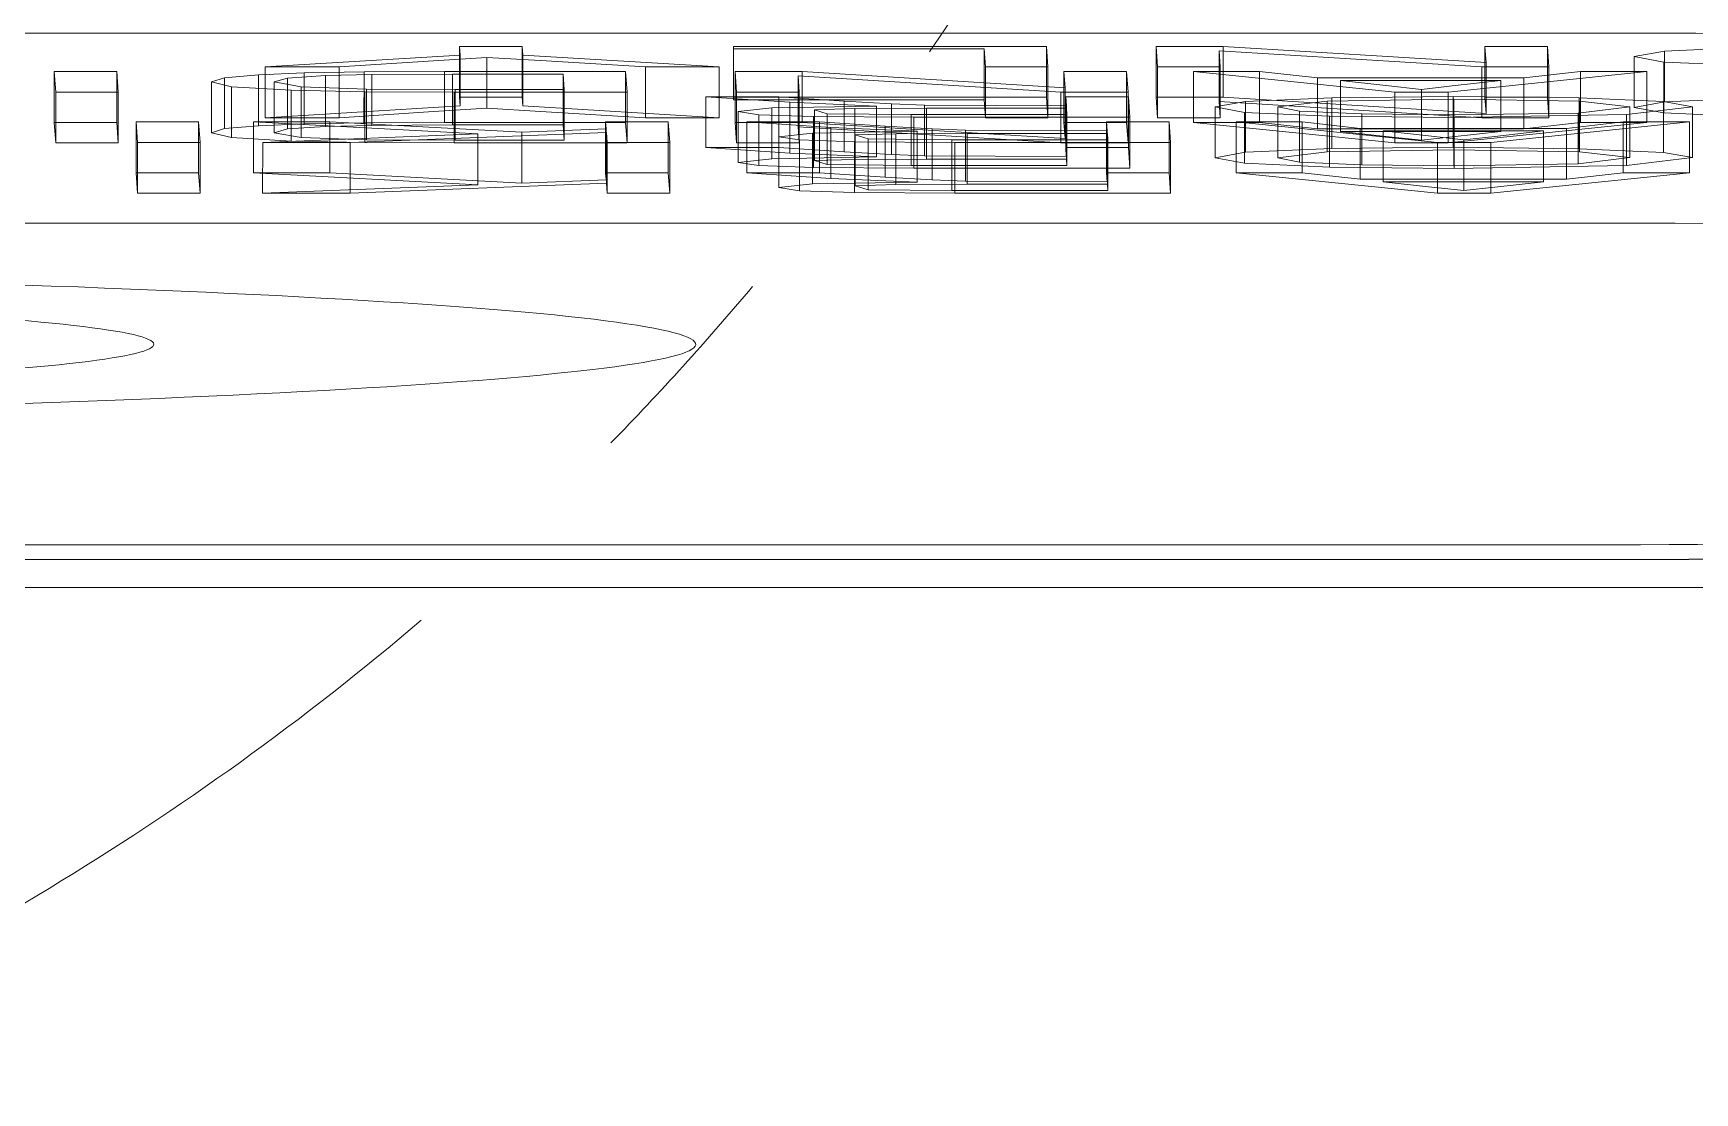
# Model space of a CAD drawing. Header units: metres. Extents: x -55 to 260, y -121 to 64.
# Drawn here: x 2.5863 to 2.6451, y 19.6237 to 19.6611 of the extents above; entities that cross this region are included whole.
import ezdxf

# ---------------------------------------------------------------- set-up
doc = ezdxf.new("R2010")
doc.units = ezdxf.units.M
doc.layers.add('0-1', color=7, linetype='Continuous', lineweight=5)
doc.layers.add('45ESTAC-1', color=253, linetype='Continuous', lineweight=5)

# ---------------------------------------------------------------- blocks, each defined once
blk = doc.blocks.new('Sign - SpeedLimit_Handicap - Handicap-5468633-A1 _ A700')
at = {"layer": '45ESTAC-1'}
for p, q in [((2.643565, 19.66114), (2.398766, 19.66114)), ((2.601387, 19.660367), (2.594493, 19.659951)), ((2.600445, 19.660165), (2.602332, 19.660287)), ((2.603581, 19.660673), (2.601366, 19.660673)), ((2.601366, 19.660673), (2.601387, 19.660367)), ((2.601366, 19.658874), (2.601366, 19.660673)), ((2.601387, 19.658569), (2.601387, 19.660367)), ((2.602331, 19.658488), (2.602332, 19.660287)), ((2.602332, 19.660287), (2.60423, 19.660174)), ((2.603603, 19.660367), (2.603581, 19.660673)), ((2.603581, 19.660673), (2.603581, 19.658874)), ((2.603602, 19.658569), (2.603603, 19.660367)), ((2.610554, 19.659951), (2.603603, 19.660367)), ((2.622135, 19.660673), (2.611058, 19.660673)), ((2.611058, 19.660673), (2.611064, 19.660583)), ((2.611058, 19.658874), (2.611058, 19.660673)), ((2.611064, 19.660583), (2.619926, 19.660583)), ((2.611064, 19.658784), (2.611064, 19.660583)), ((2.619926, 19.660583), (2.61997, 19.659951)), ((2.619926, 19.658784), (2.619926, 19.660583)), ((2.622185, 19.659951), (2.622135, 19.660673)), ((2.622135, 19.660673), (2.622135, 19.658874)), ((2.628383, 19.660673), (2.626012, 19.660673)), ((2.626012, 19.660673), (2.626062, 19.659951)), ((2.626012, 19.658874), (2.626012, 19.660673)), ((2.628277, 19.659951), (2.628238, 19.660523)), ((2.628238, 19.660523), (2.637537, 19.659951)), ((2.628238, 19.658724), (2.628238, 19.660523)), ((2.637682, 19.660101), (2.628383, 19.660673)), ((2.628383, 19.658874), (2.628383, 19.660673)), ((2.637642, 19.658874), (2.637643, 19.660673)), ((2.639858, 19.660673), (2.637643, 19.660673)), ((2.637643, 19.660673), (2.637682, 19.660101)), ((2.639908, 19.659951), (2.639858, 19.660673)), ((2.639858, 19.660673), (2.639858, 19.658874)), ((2.643999, 19.660509), (2.642929, 19.660313)), ((2.642929, 19.660313), (2.643972, 19.66012)), ((2.642929, 19.658515), (2.642929, 19.660313)), ((2.647062, 19.66064), (2.643999, 19.660509)), ((2.643999, 19.658711), (2.643999, 19.660509)), ((2.589243, 19.659782), (2.587028, 19.659782)), ((2.587028, 19.659782), (2.587078, 19.659061)), ((2.587028, 19.657984), (2.587028, 19.659782)), ((2.589293, 19.659061), (2.589243, 19.659782)), ((2.589243, 19.659782), (2.589243, 19.657984)), ((2.594257, 19.659668), (2.593053, 19.659563)), ((2.595871, 19.659734), (2.594257, 19.659668)), ((2.594257, 19.65787), (2.594257, 19.659668)), ((2.594493, 19.659951), (2.597106, 19.659951)), ((2.594493, 19.658153), (2.594493, 19.659951)), ((2.59528, 19.659553), (2.596622, 19.659642)), ((2.597987, 19.65977), (2.595871, 19.659734)), ((2.595871, 19.657935), (2.595871, 19.659734)), ((2.596621, 19.657844), (2.596622, 19.659642)), ((2.596622, 19.659642), (2.598263, 19.659679)), ((2.597106, 19.659951), (2.600445, 19.660165)), ((2.597106, 19.658153), (2.597106, 19.659951)), ((2.597986, 19.657971), (2.597987, 19.65977)), ((2.600835, 19.659782), (2.597987, 19.65977)), ((2.598263, 19.659679), (2.601114, 19.659692)), ((2.598263, 19.657881), (2.598263, 19.659679)), ((2.607243, 19.659782), (2.600835, 19.659782)), ((2.600835, 19.657984), (2.600835, 19.659782)), ((2.601114, 19.659692), (2.605034, 19.659692)), ((2.601114, 19.657894), (2.601114, 19.659692)), ((2.60423, 19.660174), (2.607941, 19.659951)), ((2.605034, 19.659692), (2.605072, 19.659151)), ((2.605034, 19.659692), (2.605034, 19.657894)), ((2.607293, 19.659061), (2.607243, 19.659782)), ((2.607243, 19.659782), (2.607243, 19.657984)), ((2.607941, 19.659951), (2.610554, 19.659951)), ((2.607941, 19.658153), (2.607941, 19.659951)), ((2.610554, 19.658153), (2.610554, 19.659951)), ((2.613491, 19.659782), (2.61112, 19.659782)), ((2.61112, 19.659782), (2.61117, 19.659061)), ((2.61112, 19.657984), (2.61112, 19.659782)), ((2.613386, 19.659061), (2.613346, 19.659632)), ((2.613346, 19.659632), (2.622645, 19.659061)), ((2.613346, 19.657834), (2.613346, 19.659632)), ((2.62279, 19.659211), (2.613491, 19.659782)), ((2.613491, 19.657984), (2.613491, 19.659782)), ((2.61997, 19.659951), (2.622185, 19.659951)), ((2.61997, 19.658153), (2.61997, 19.659951)), ((2.622185, 19.658153), (2.622185, 19.659951)), ((2.624966, 19.659782), (2.622751, 19.659782)), ((2.622751, 19.659782), (2.62279, 19.659211)), ((2.622751, 19.657984), (2.622751, 19.659782)), ((2.625016, 19.659061), (2.624966, 19.659782)), ((2.624966, 19.659782), (2.624966, 19.657984)), ((2.626062, 19.659951), (2.628277, 19.659951)), ((2.626062, 19.658153), (2.626062, 19.659951)), ((2.629674, 19.659782), (2.627333, 19.659782)), ((2.627333, 19.659782), (2.634458, 19.659061)), ((2.627333, 19.657984), (2.627333, 19.659782)), ((2.628277, 19.658153), (2.628277, 19.659951)), ((2.631719, 19.659557), (2.629674, 19.659782)), ((2.629674, 19.657984), (2.629674, 19.659782)), ((2.636344, 19.659061), (2.643368, 19.659782)), ((2.637537, 19.659951), (2.639908, 19.659951)), ((2.637537, 19.658153), (2.637537, 19.659951)), ((2.637682, 19.658303), (2.637682, 19.660101)), ((2.641028, 19.659782), (2.639018, 19.659557)), ((2.639908, 19.658153), (2.639908, 19.659951)), ((2.641027, 19.657984), (2.641028, 19.659782)), ((2.643368, 19.659782), (2.641028, 19.659782)), ((2.643368, 19.659782), (2.643368, 19.657984)), ((2.643972, 19.66012), (2.646976, 19.659988)), ((2.643972, 19.658322), (2.643972, 19.66012)), ((2.587078, 19.659061), (2.589293, 19.659061)), ((2.587078, 19.657262), (2.587078, 19.659061)), ((2.589293, 19.657262), (2.589293, 19.659061)), ((2.592591, 19.657619), (2.592592, 19.659418)), ((2.593053, 19.659563), (2.592592, 19.659418)), ((2.592592, 19.659418), (2.5933, 19.659246)), ((2.593053, 19.657765), (2.593053, 19.659563)), ((2.5933, 19.659246), (2.595407, 19.659123)), ((2.5933, 19.657448), (2.5933, 19.659246)), ((2.594807, 19.659416), (2.59528, 19.659553)), ((2.595764, 19.659245), (2.594807, 19.659416)), ((2.594807, 19.657618), (2.594807, 19.659416)), ((2.59528, 19.657754), (2.59528, 19.659553)), ((2.595407, 19.659123), (2.598016, 19.659071)), ((2.595407, 19.657324), (2.595407, 19.659123)), ((2.59807, 19.659165), (2.595764, 19.659245)), ((2.595764, 19.657447), (2.595764, 19.659245)), ((2.598015, 19.657273), (2.598016, 19.659071)), ((2.598016, 19.659071), (2.601179, 19.659061)), ((2.598069, 19.657367), (2.59807, 19.659165)), ((2.601212, 19.659151), (2.59807, 19.659165)), ((2.601179, 19.659061), (2.607293, 19.659061)), ((2.601179, 19.657262), (2.601179, 19.659061)), ((2.605072, 19.659151), (2.601212, 19.659151)), ((2.601212, 19.657353), (2.601212, 19.659151)), ((2.605071, 19.657353), (2.605072, 19.659151)), ((2.607293, 19.657262), (2.607293, 19.659061)), ((2.61117, 19.659061), (2.613386, 19.659061)), ((2.61117, 19.657262), (2.61117, 19.659061)), ((2.613385, 19.657262), (2.613386, 19.659061)), ((2.622645, 19.659061), (2.625016, 19.659061)), ((2.622645, 19.657262), (2.622645, 19.659061)), ((2.62279, 19.657412), (2.62279, 19.659211)), ((2.625016, 19.657262), (2.625016, 19.659061)), ((2.639018, 19.659557), (2.631719, 19.659557)), ((2.631719, 19.657758), (2.631719, 19.659557)), ((2.634143, 19.659289), (2.632534, 19.659467)), ((2.632534, 19.659467), (2.638211, 19.659467)), ((2.632534, 19.657668), (2.632534, 19.659467)), ((2.635395, 19.659151), (2.634143, 19.659289)), ((2.634457, 19.657262), (2.634458, 19.659061)), ((2.634458, 19.659061), (2.636344, 19.659061)), ((2.635394, 19.657353), (2.635395, 19.659151)), ((2.636489, 19.659274), (2.635395, 19.659151)), ((2.636344, 19.657262), (2.636344, 19.659061)), ((2.638211, 19.659467), (2.636489, 19.659274)), ((2.638211, 19.659467), (2.638211, 19.657668)), ((2.639018, 19.657758), (2.639018, 19.659557)), ((2.594493, 19.658153), (2.601387, 19.658569)), ((2.602331, 19.658488), (2.600445, 19.658367)), ((2.601387, 19.658569), (2.601366, 19.658874)), ((2.601366, 19.658874), (2.603581, 19.658874)), ((2.60423, 19.658375), (2.602331, 19.658488)), ((2.603581, 19.658874), (2.603602, 19.658569)), ((2.603602, 19.658569), (2.610554, 19.658153)), ((2.612657, 19.658892), (2.610083, 19.658892)), ((2.610083, 19.658892), (2.613052, 19.658696)), ((2.610083, 19.657093), (2.610083, 19.658892)), ((2.611064, 19.658784), (2.611058, 19.658874)), ((2.611058, 19.658874), (2.622135, 19.658874)), ((2.619926, 19.658784), (2.611064, 19.658784)), ((2.61241, 19.658498), (2.611218, 19.658368)), ((2.616116, 19.658565), (2.61241, 19.658498)), ((2.61241, 19.656699), (2.61241, 19.658498)), ((2.614974, 19.658742), (2.612657, 19.658892)), ((2.612657, 19.657093), (2.612657, 19.658892)), ((2.613052, 19.658696), (2.616116, 19.658565)), ((2.613052, 19.656898), (2.613052, 19.658696)), ((2.61392, 19.658432), (2.615354, 19.658473)), ((2.616647, 19.658643), (2.614974, 19.658742)), ((2.614974, 19.656944), (2.614974, 19.658742)), ((2.615354, 19.658473), (2.617882, 19.658486)), ((2.615354, 19.656675), (2.615354, 19.658473)), ((2.616115, 19.656766), (2.616116, 19.658565)), ((2.61782, 19.658596), (2.616647, 19.658643)), ((2.616647, 19.656845), (2.616647, 19.658643)), ((2.622835, 19.658576), (2.61782, 19.658596)), ((2.61782, 19.656798), (2.61782, 19.658596)), ((2.617882, 19.658486), (2.622841, 19.658486)), ((2.617882, 19.656687), (2.617882, 19.658486)), ((2.61997, 19.658153), (2.619926, 19.658784)), ((2.622135, 19.658874), (2.622185, 19.658153)), ((2.622812, 19.657093), (2.622813, 19.658892)), ((2.625028, 19.658892), (2.622813, 19.658892)), ((2.622813, 19.658892), (2.622835, 19.658576)), ((2.622834, 19.656778), (2.622835, 19.658576)), ((2.622841, 19.658486), (2.622856, 19.65826)), ((2.622841, 19.658486), (2.622841, 19.656687)), ((2.625078, 19.65817), (2.625028, 19.658892)), ((2.625028, 19.658892), (2.625028, 19.657093)), ((2.626062, 19.658153), (2.626012, 19.658874)), ((2.626012, 19.658874), (2.628383, 19.658874)), ((2.629169, 19.658728), (2.628099, 19.658532)), ((2.628099, 19.658532), (2.629142, 19.658339)), ((2.628099, 19.656734), (2.628099, 19.658532)), ((2.637537, 19.658153), (2.628238, 19.658724)), ((2.628238, 19.658724), (2.628277, 19.658153)), ((2.628383, 19.658874), (2.637682, 19.658303)), ((2.632232, 19.658859), (2.629169, 19.658728)), ((2.629169, 19.656929), (2.629169, 19.658728)), ((2.630314, 19.656733), (2.630315, 19.658532)), ((2.630315, 19.658532), (2.632059, 19.65874)), ((2.631078, 19.658383), (2.630315, 19.658532)), ((2.632059, 19.65874), (2.636539, 19.658813)), ((2.632059, 19.656941), (2.632059, 19.65874)), ((2.636519, 19.658903), (2.632232, 19.658859)), ((2.632232, 19.65706), (2.632232, 19.658859)), ((2.64098, 19.658854), (2.636519, 19.658903)), ((2.636519, 19.657104), (2.636519, 19.658903)), ((2.636539, 19.658813), (2.64099, 19.65874)), ((2.636539, 19.657014), (2.636539, 19.658813)), ((2.637682, 19.658303), (2.637642, 19.658874)), ((2.637642, 19.658874), (2.639858, 19.658874)), ((2.639858, 19.658874), (2.639908, 19.658153)), ((2.642775, 19.658541), (2.640943, 19.658317)), ((2.640979, 19.657055), (2.64098, 19.658854)), ((2.643966, 19.65872), (2.64098, 19.658854)), ((2.640989, 19.656942), (2.64099, 19.65874)), ((2.64099, 19.65874), (2.642775, 19.658541)), ((2.642648, 19.65826), (2.644991, 19.658541)), ((2.642775, 19.658541), (2.642775, 19.656743)), ((2.642929, 19.658515), (2.643999, 19.658711)), ((2.643972, 19.658322), (2.642929, 19.658515)), ((2.644991, 19.658541), (2.643966, 19.65872)), ((2.643966, 19.656922), (2.643966, 19.65872)), ((2.643999, 19.658711), (2.647062, 19.658841)), ((2.644991, 19.658541), (2.644991, 19.656742)), ((2.587078, 19.657262), (2.587028, 19.657984)), ((2.587028, 19.657984), (2.589243, 19.657984)), ((2.589243, 19.657984), (2.589293, 19.657262)), ((2.592136, 19.658001), (2.589921, 19.658001)), ((2.589921, 19.658001), (2.589971, 19.65728)), ((2.589921, 19.656203), (2.589921, 19.658001)), ((2.592186, 19.65728), (2.592136, 19.658001)), ((2.592136, 19.658001), (2.592136, 19.656203)), ((2.593053, 19.657765), (2.594257, 19.65787)), ((2.594074, 19.656203), (2.594075, 19.658001)), ((2.596783, 19.658001), (2.594075, 19.658001)), ((2.594075, 19.658001), (2.602009, 19.657576)), ((2.594257, 19.65787), (2.595871, 19.657935)), ((2.597106, 19.658153), (2.594493, 19.658153)), ((2.595871, 19.657935), (2.597986, 19.657971)), ((2.598263, 19.657881), (2.596621, 19.657844)), ((2.603576, 19.657637), (2.596783, 19.658001)), ((2.596783, 19.656203), (2.596783, 19.658001)), ((2.600445, 19.658367), (2.597106, 19.658153)), ((2.597986, 19.657971), (2.600835, 19.657984)), ((2.601114, 19.657894), (2.598263, 19.657881)), ((2.600835, 19.657984), (2.607243, 19.657984)), ((2.605034, 19.657894), (2.601114, 19.657894)), ((2.607941, 19.658153), (2.60423, 19.658375)), ((2.605071, 19.657353), (2.605034, 19.657894)), ((2.608751, 19.658001), (2.606536, 19.658001)), ((2.606536, 19.658001), (2.606553, 19.657753)), ((2.606536, 19.656203), (2.606536, 19.658001)), ((2.607243, 19.657984), (2.607293, 19.657262)), ((2.610554, 19.658153), (2.607941, 19.658153)), ((2.608802, 19.65728), (2.608751, 19.658001)), ((2.608751, 19.658001), (2.608751, 19.656203)), ((2.61117, 19.657262), (2.61112, 19.657984)), ((2.61112, 19.657984), (2.613491, 19.657984)), ((2.611218, 19.658368), (2.611951, 19.658259)), ((2.611218, 19.656569), (2.611218, 19.658368)), ((2.614104, 19.658001), (2.611529, 19.658001)), ((2.611529, 19.658001), (2.614498, 19.657806)), ((2.611529, 19.656203), (2.611529, 19.658001)), ((2.61195, 19.65646), (2.611951, 19.658259)), ((2.611951, 19.658259), (2.613894, 19.65819)), ((2.613491, 19.657984), (2.62279, 19.657412)), ((2.613894, 19.65819), (2.617441, 19.65817)), ((2.613894, 19.656391), (2.613894, 19.65819)), ((2.614376, 19.658292), (2.61392, 19.658432)), ((2.61392, 19.656634), (2.61392, 19.658432)), ((2.61642, 19.657852), (2.614104, 19.658001)), ((2.614104, 19.656203), (2.614104, 19.658001)), ((2.61734, 19.65826), (2.614376, 19.658292)), ((2.614376, 19.656493), (2.614376, 19.658292)), ((2.617339, 19.656462), (2.61734, 19.65826)), ((2.622856, 19.65826), (2.61734, 19.65826)), ((2.617441, 19.65817), (2.625078, 19.65817)), ((2.617441, 19.656372), (2.617441, 19.65817)), ((2.622185, 19.658153), (2.61997, 19.658153)), ((2.62279, 19.657412), (2.622751, 19.657984)), ((2.622751, 19.657984), (2.624966, 19.657984)), ((2.622856, 19.656462), (2.622856, 19.65826)), ((2.626474, 19.658001), (2.624259, 19.658001)), ((2.624259, 19.658001), (2.624281, 19.657685)), ((2.624259, 19.656203), (2.624259, 19.658001)), ((2.624966, 19.657984), (2.625016, 19.657262)), ((2.625078, 19.656372), (2.625078, 19.65817)), ((2.628277, 19.658153), (2.626062, 19.658153)), ((2.626525, 19.65728), (2.626474, 19.658001)), ((2.626474, 19.658001), (2.626474, 19.656203)), ((2.634457, 19.657262), (2.627333, 19.657984)), ((2.627333, 19.657984), (2.629674, 19.657984)), ((2.631182, 19.658001), (2.628841, 19.658001)), ((2.628841, 19.658001), (2.635966, 19.65728)), ((2.628841, 19.656203), (2.628841, 19.658001)), ((2.629142, 19.658339), (2.632146, 19.658207)), ((2.629142, 19.656541), (2.629142, 19.658339)), ((2.629674, 19.657984), (2.631719, 19.657758)), ((2.633285, 19.658284), (2.631078, 19.658383)), ((2.631078, 19.656584), (2.631078, 19.658383)), ((2.633227, 19.657776), (2.631182, 19.658001)), ((2.631182, 19.656203), (2.631182, 19.658001)), ((2.632146, 19.658207), (2.636558, 19.658159)), ((2.632146, 19.656408), (2.632146, 19.658207)), ((2.636539, 19.658249), (2.633285, 19.658284)), ((2.633285, 19.656486), (2.633285, 19.658284)), ((2.643368, 19.657984), (2.636344, 19.657262)), ((2.640943, 19.658317), (2.636539, 19.658249)), ((2.636539, 19.656451), (2.636539, 19.658249)), ((2.636558, 19.658159), (2.642648, 19.65826)), ((2.636558, 19.65636), (2.636558, 19.658159)), ((2.639908, 19.658153), (2.637537, 19.658153)), ((2.637852, 19.65728), (2.644877, 19.658001)), ((2.639018, 19.657758), (2.641027, 19.657984)), ((2.642536, 19.658001), (2.640527, 19.657776)), ((2.640943, 19.656518), (2.640943, 19.658317)), ((2.641027, 19.657984), (2.643368, 19.657984)), ((2.644877, 19.658001), (2.642536, 19.658001)), ((2.642536, 19.656203), (2.642536, 19.658001)), ((2.642648, 19.656462), (2.642648, 19.65826)), ((2.646976, 19.658189), (2.643972, 19.658322)), ((2.644877, 19.658001), (2.644877, 19.656203)), ((2.589971, 19.65728), (2.592186, 19.65728)), ((2.589971, 19.655481), (2.589971, 19.65728)), ((2.592186, 19.655481), (2.592186, 19.65728)), ((2.592591, 19.657619), (2.593053, 19.657765)), ((2.5933, 19.657448), (2.592591, 19.657619)), ((2.595407, 19.657324), (2.5933, 19.657448)), ((2.594401, 19.655481), (2.594402, 19.65728)), ((2.602009, 19.657576), (2.594402, 19.65728)), ((2.594402, 19.65728), (2.5975, 19.65728)), ((2.59528, 19.657754), (2.594807, 19.657618)), ((2.594807, 19.657618), (2.595764, 19.657447)), ((2.596621, 19.657844), (2.59528, 19.657754)), ((2.598015, 19.657273), (2.595407, 19.657324)), ((2.595764, 19.657447), (2.598069, 19.657367)), ((2.597499, 19.655481), (2.5975, 19.65728)), ((2.5975, 19.65728), (2.606562, 19.657633)), ((2.601179, 19.657262), (2.598015, 19.657273)), ((2.598069, 19.657367), (2.601212, 19.657353)), ((2.601212, 19.657353), (2.605071, 19.657353)), ((2.602009, 19.655778), (2.602009, 19.657576)), ((2.606553, 19.657753), (2.603576, 19.657637)), ((2.603576, 19.655839), (2.603576, 19.657637)), ((2.606553, 19.655955), (2.606553, 19.657753)), ((2.606561, 19.655834), (2.606562, 19.657633)), ((2.606562, 19.657633), (2.606586, 19.65728)), ((2.606586, 19.65728), (2.608802, 19.65728)), ((2.606586, 19.655481), (2.606586, 19.65728)), ((2.608801, 19.655481), (2.608802, 19.65728)), ((2.613856, 19.657607), (2.612665, 19.657477)), ((2.612665, 19.657477), (2.613397, 19.657368)), ((2.612665, 19.655679), (2.612665, 19.657477)), ((2.622645, 19.657262), (2.613346, 19.657834)), ((2.613346, 19.657834), (2.613385, 19.657262)), ((2.613397, 19.657368), (2.61534, 19.657299)), ((2.613397, 19.655569), (2.613397, 19.657368)), ((2.617562, 19.657674), (2.613856, 19.657607)), ((2.613856, 19.655809), (2.613856, 19.657607)), ((2.614498, 19.657806), (2.617562, 19.657674)), ((2.614498, 19.656007), (2.614498, 19.657806)), ((2.61534, 19.657299), (2.618888, 19.65728)), ((2.61534, 19.655501), (2.61534, 19.657299)), ((2.615367, 19.657542), (2.6168, 19.657583)), ((2.615822, 19.657401), (2.615367, 19.657542)), ((2.615367, 19.655743), (2.615367, 19.657542)), ((2.618786, 19.65737), (2.615822, 19.657401)), ((2.615822, 19.655603), (2.615822, 19.657401)), ((2.618093, 19.657753), (2.61642, 19.657852)), ((2.61642, 19.656053), (2.61642, 19.657852)), ((2.6168, 19.657583), (2.619329, 19.657595)), ((2.6168, 19.655784), (2.6168, 19.657583)), ((2.617562, 19.655876), (2.617562, 19.657674)), ((2.619267, 19.657706), (2.618093, 19.657753)), ((2.618093, 19.655954), (2.618093, 19.657753)), ((2.624303, 19.65737), (2.618786, 19.65737)), ((2.618786, 19.655571), (2.618786, 19.65737)), ((2.618887, 19.655481), (2.618888, 19.65728)), ((2.618888, 19.65728), (2.626525, 19.65728)), ((2.624281, 19.657685), (2.619267, 19.657706)), ((2.619267, 19.655907), (2.619267, 19.657706)), ((2.619328, 19.655797), (2.619329, 19.657595)), ((2.619329, 19.657595), (2.624287, 19.657595)), ((2.624281, 19.655887), (2.624281, 19.657685)), ((2.624287, 19.657595), (2.624303, 19.65737)), ((2.624287, 19.657595), (2.624287, 19.655797)), ((2.624303, 19.655571), (2.624303, 19.65737)), ((2.626524, 19.655481), (2.626525, 19.65728)), ((2.631719, 19.657758), (2.639018, 19.657758)), ((2.638211, 19.657668), (2.632534, 19.657668)), ((2.632534, 19.657668), (2.634143, 19.657491)), ((2.640527, 19.657776), (2.633227, 19.657776)), ((2.633227, 19.655977), (2.633227, 19.657776)), ((2.634042, 19.655887), (2.634043, 19.657685)), ((2.635651, 19.657508), (2.634043, 19.657685)), ((2.634043, 19.657685), (2.639719, 19.657685)), ((2.634143, 19.657491), (2.635394, 19.657353)), ((2.635394, 19.657353), (2.636489, 19.657475)), ((2.636903, 19.65737), (2.635651, 19.657508)), ((2.635966, 19.65728), (2.637852, 19.65728)), ((2.635966, 19.655481), (2.635966, 19.65728)), ((2.636489, 19.657475), (2.638211, 19.657668)), ((2.637998, 19.657493), (2.636903, 19.65737)), ((2.636903, 19.655571), (2.636903, 19.65737)), ((2.637852, 19.655481), (2.637852, 19.65728)), ((2.639719, 19.657685), (2.637998, 19.657493)), ((2.639719, 19.657685), (2.639719, 19.655887)), ((2.640526, 19.655977), (2.640527, 19.657776)), ((2.589293, 19.657262), (2.587078, 19.657262)), ((2.607293, 19.657262), (2.601179, 19.657262)), ((2.613052, 19.656898), (2.610083, 19.657093)), ((2.610083, 19.657093), (2.612657, 19.657093)), ((2.613385, 19.657262), (2.61117, 19.657262)), ((2.611218, 19.656569), (2.61241, 19.656699)), ((2.61241, 19.656699), (2.616115, 19.656766)), ((2.612657, 19.657093), (2.614974, 19.656944)), ((2.616115, 19.656766), (2.613052, 19.656898)), ((2.614974, 19.656944), (2.616647, 19.656845)), ((2.617882, 19.656687), (2.615354, 19.656675)), ((2.616647, 19.656845), (2.61782, 19.656798)), ((2.61782, 19.656798), (2.622834, 19.656778)), ((2.622841, 19.656687), (2.617882, 19.656687)), ((2.625016, 19.657262), (2.622645, 19.657262)), ((2.622834, 19.656778), (2.622812, 19.657093)), ((2.622812, 19.657093), (2.625028, 19.657093)), ((2.622856, 19.656462), (2.622841, 19.656687)), ((2.625028, 19.657093), (2.625078, 19.656372)), ((2.628099, 19.656734), (2.629169, 19.656929)), ((2.629142, 19.656541), (2.628099, 19.656734)), ((2.629169, 19.656929), (2.632232, 19.65706)), ((2.632059, 19.656941), (2.630314, 19.656733)), ((2.630314, 19.656733), (2.631078, 19.656584)), ((2.636539, 19.657014), (2.632059, 19.656941)), ((2.632232, 19.65706), (2.636519, 19.657104)), ((2.636344, 19.657262), (2.634457, 19.657262)), ((2.636519, 19.657104), (2.640979, 19.657055)), ((2.640989, 19.656942), (2.636539, 19.657014)), ((2.640943, 19.656518), (2.642775, 19.656743)), ((2.640979, 19.657055), (2.643966, 19.656922)), ((2.642775, 19.656743), (2.640989, 19.656942)), ((2.644991, 19.656742), (2.642648, 19.656462)), ((2.643966, 19.656922), (2.644991, 19.656742)), ((2.589971, 19.655481), (2.589921, 19.656203)), ((2.589921, 19.656203), (2.592136, 19.656203)), ((2.592136, 19.656203), (2.592186, 19.655481)), ((2.602009, 19.655778), (2.594074, 19.656203)), ((2.594074, 19.656203), (2.596783, 19.656203)), ((2.596783, 19.656203), (2.603576, 19.655839)), ((2.606553, 19.655955), (2.606536, 19.656203)), ((2.606536, 19.656203), (2.608751, 19.656203)), ((2.608751, 19.656203), (2.608801, 19.655481)), ((2.61195, 19.65646), (2.611218, 19.656569)), ((2.614498, 19.656007), (2.611529, 19.656203)), ((2.611529, 19.656203), (2.614104, 19.656203)), ((2.613894, 19.656391), (2.61195, 19.65646)), ((2.617441, 19.656372), (2.613894, 19.656391)), ((2.615354, 19.656675), (2.61392, 19.656634)), ((2.61392, 19.656634), (2.614376, 19.656493)), ((2.614104, 19.656203), (2.61642, 19.656053)), ((2.614376, 19.656493), (2.617339, 19.656462)), ((2.617339, 19.656462), (2.622856, 19.656462)), ((2.625078, 19.656372), (2.617441, 19.656372)), ((2.624281, 19.655887), (2.624259, 19.656203)), ((2.624259, 19.656203), (2.626474, 19.656203)), ((2.626474, 19.656203), (2.626524, 19.655481)), ((2.635966, 19.655481), (2.628841, 19.656203)), ((2.628841, 19.656203), (2.631182, 19.656203)), ((2.632146, 19.656408), (2.629142, 19.656541)), ((2.631078, 19.656584), (2.633285, 19.656486)), ((2.631182, 19.656203), (2.633227, 19.655977)), ((2.636558, 19.65636), (2.632146, 19.656408)), ((2.633285, 19.656486), (2.636539, 19.656451)), ((2.636539, 19.656451), (2.640943, 19.656518)), ((2.642648, 19.656462), (2.636558, 19.65636)), ((2.644877, 19.656203), (2.637852, 19.655481)), ((2.640526, 19.655977), (2.642536, 19.656203)), ((2.642536, 19.656203), (2.644877, 19.656203)), ((2.594401, 19.655481), (2.602009, 19.655778)), ((2.606561, 19.655834), (2.597499, 19.655481)), ((2.603576, 19.655839), (2.606553, 19.655955)), ((2.606586, 19.655481), (2.606561, 19.655834)), ((2.612665, 19.655679), (2.613856, 19.655809)), ((2.613397, 19.655569), (2.612665, 19.655679)), ((2.61534, 19.655501), (2.613397, 19.655569)), ((2.613856, 19.655809), (2.617562, 19.655876)), ((2.617562, 19.655876), (2.614498, 19.656007)), ((2.6168, 19.655784), (2.615367, 19.655743)), ((2.615367, 19.655743), (2.615822, 19.655603)), ((2.615822, 19.655603), (2.618786, 19.655571)), ((2.61642, 19.656053), (2.618093, 19.655954)), ((2.619328, 19.655797), (2.6168, 19.655784)), ((2.618093, 19.655954), (2.619267, 19.655907)), ((2.618786, 19.655571), (2.624303, 19.655571)), ((2.619267, 19.655907), (2.624281, 19.655887)), ((2.624287, 19.655797), (2.619328, 19.655797)), ((2.624303, 19.655571), (2.624287, 19.655797)), ((2.633227, 19.655977), (2.640526, 19.655977)), ((2.639719, 19.655887), (2.634042, 19.655887)), ((2.634042, 19.655887), (2.635651, 19.65571)), ((2.635651, 19.65571), (2.636903, 19.655571)), ((2.636903, 19.655571), (2.637998, 19.655694)), ((2.637998, 19.655694), (2.639719, 19.655887)), ((2.592186, 19.655481), (2.589971, 19.655481)), ((2.597499, 19.655481), (2.594401, 19.655481)), ((2.608801, 19.655481), (2.606586, 19.655481)), ((2.618887, 19.655481), (2.61534, 19.655501)), ((2.626524, 19.655481), (2.618887, 19.655481)), ((2.637852, 19.655481), (2.635966, 19.655481)), ((2.401932, 19.654426), (2.641331, 19.654426)), ((2.642122, 19.643045), (2.402723, 19.643045)), ((2.400059, 19.642528), (2.644858, 19.642528)), ((2.644857, 19.641529), (2.400058, 19.641529))]:
    blk.add_line(p, q, dxfattribs=at)
for centre, major_axis, ratio, start_param, end_param in [((2.535138, 19.716407), (0.09976, 0.00693), 0.999167, 5.619705, 6.213776), ((2.64365, 19.659919), (-0.03, 0.000003), 0.040709, 3.144425, 4.715221), ((2.641388, 19.653612), (-0.02, 0.000002), 0.040709, 3.144425, 4.715221), ((2.542087, 19.650142), (-0.06763, 0.000008), 0.040709, 2.157927, 5.855407), ((2.542087, 19.650142), (-0.048463, 0.000006), 0.040709, 2.335395, 6.443209), ((2.535138, 19.716407), (0.09976, 0.00693), 0.999167, 5.440919, 5.515644), ((2.642065, 19.64386), (-0.02, 0.000002), 0.040709, 1.573629, 3.144425), ((2.644773, 19.64375), (-0.03, 0.000003), 0.040709, 1.573629, 3.141593), ((2.644773, 19.64275), (-0.03, 0.000003), 0.040709, 1.573629, 3.141593), ((2.535138, 19.716407), (0.09976, 0.00693), 0.999167, 5.024039, 5.34894)]:
    blk.add_ellipse(centre, major_axis=major_axis, ratio=ratio, start_param=start_param, end_param=end_param, dxfattribs=at)
blk = doc.blocks.new('22011_AR_rvt-1-A1 _ A700')
at = {"layer": '45ESTAC-1'}
blk.add_blockref('Sign - SpeedLimit_Handicap - Handicap-5468633-A1 _ A700', (0, 0), dxfattribs=at)
blk = doc.blocks.new('Sign - SpeedLimit_Handicap - Handicap-V655-A1 _ A700')
at = {"layer": '45ESTAC-1'}
for p, q in [((2.601387, 19.660367), (2.594493, 19.659951)), ((2.600445, 19.660165), (2.602332, 19.660287)), ((2.603581, 19.660673), (2.601366, 19.660673)), ((2.601366, 19.660673), (2.601387, 19.660367)), ((2.601366, 19.658874), (2.601366, 19.660673)), ((2.601387, 19.658569), (2.601387, 19.660367)), ((2.602331, 19.658488), (2.602332, 19.660287)), ((2.602332, 19.660287), (2.60423, 19.660174)), ((2.603603, 19.660367), (2.603581, 19.660673)), ((2.603581, 19.660673), (2.603581, 19.658874)), ((2.603602, 19.658569), (2.603603, 19.660367)), ((2.610554, 19.659951), (2.603603, 19.660367)), ((2.622135, 19.660673), (2.611058, 19.660673)), ((2.611058, 19.660673), (2.611064, 19.660583)), ((2.611058, 19.658874), (2.611058, 19.660673)), ((2.611064, 19.660583), (2.619926, 19.660583)), ((2.611064, 19.658784), (2.611064, 19.660583)), ((2.619926, 19.660583), (2.61997, 19.659951)), ((2.619926, 19.658784), (2.619926, 19.660583)), ((2.622185, 19.659951), (2.622135, 19.660673)), ((2.622135, 19.660673), (2.622135, 19.658874)), ((2.628383, 19.660673), (2.626012, 19.660673)), ((2.626012, 19.660673), (2.626062, 19.659951)), ((2.626012, 19.658874), (2.626012, 19.660673)), ((2.628277, 19.659951), (2.628238, 19.660523)), ((2.628238, 19.660523), (2.637537, 19.659951)), ((2.628238, 19.658724), (2.628238, 19.660523)), ((2.637682, 19.660101), (2.628383, 19.660673)), ((2.628383, 19.658874), (2.628383, 19.660673)), ((2.637642, 19.658874), (2.637643, 19.660673)), ((2.639858, 19.660673), (2.637643, 19.660673)), ((2.637643, 19.660673), (2.637682, 19.660101)), ((2.639908, 19.659951), (2.639858, 19.660673)), ((2.639858, 19.660673), (2.639858, 19.658874)), ((2.643999, 19.660509), (2.642929, 19.660313)), ((2.642929, 19.660313), (2.643972, 19.66012)), ((2.642929, 19.658515), (2.642929, 19.660313)), ((2.647062, 19.66064), (2.643999, 19.660509)), ((2.643999, 19.658711), (2.643999, 19.660509)), ((2.589243, 19.659782), (2.587028, 19.659782)), ((2.587028, 19.659782), (2.587078, 19.659061)), ((2.587028, 19.657984), (2.587028, 19.659782)), ((2.589293, 19.659061), (2.589243, 19.659782)), ((2.589243, 19.659782), (2.589243, 19.657984)), ((2.594257, 19.659668), (2.593053, 19.659563)), ((2.595871, 19.659734), (2.594257, 19.659668)), ((2.594257, 19.65787), (2.594257, 19.659668)), ((2.594493, 19.659951), (2.597106, 19.659951)), ((2.594493, 19.658153), (2.594493, 19.659951)), ((2.59528, 19.659553), (2.596622, 19.659642)), ((2.597987, 19.65977), (2.595871, 19.659734)), ((2.595871, 19.657935), (2.595871, 19.659734)), ((2.596621, 19.657844), (2.596622, 19.659642)), ((2.596622, 19.659642), (2.598263, 19.659679)), ((2.597106, 19.659951), (2.600445, 19.660165)), ((2.597106, 19.658153), (2.597106, 19.659951)), ((2.597986, 19.657971), (2.597987, 19.65977)), ((2.600835, 19.659782), (2.597987, 19.65977)), ((2.598263, 19.659679), (2.601114, 19.659692)), ((2.598263, 19.657881), (2.598263, 19.659679)), ((2.607243, 19.659782), (2.600835, 19.659782)), ((2.600835, 19.657984), (2.600835, 19.659782)), ((2.601114, 19.659692), (2.605034, 19.659692)), ((2.601114, 19.657894), (2.601114, 19.659692)), ((2.60423, 19.660174), (2.607941, 19.659951)), ((2.605034, 19.659692), (2.605072, 19.659151)), ((2.605034, 19.659692), (2.605034, 19.657894)), ((2.607293, 19.659061), (2.607243, 19.659782)), ((2.607243, 19.659782), (2.607243, 19.657984)), ((2.607941, 19.659951), (2.610554, 19.659951)), ((2.607941, 19.658153), (2.607941, 19.659951)), ((2.610554, 19.658153), (2.610554, 19.659951)), ((2.613491, 19.659782), (2.61112, 19.659782)), ((2.61112, 19.659782), (2.61117, 19.659061)), ((2.61112, 19.657984), (2.61112, 19.659782)), ((2.613386, 19.659061), (2.613346, 19.659632)), ((2.613346, 19.659632), (2.622645, 19.659061)), ((2.613346, 19.657834), (2.613346, 19.659632)), ((2.62279, 19.659211), (2.613491, 19.659782)), ((2.613491, 19.657984), (2.613491, 19.659782)), ((2.61997, 19.659951), (2.622185, 19.659951)), ((2.61997, 19.658153), (2.61997, 19.659951)), ((2.622185, 19.658153), (2.622185, 19.659951)), ((2.624966, 19.659782), (2.622751, 19.659782)), ((2.622751, 19.659782), (2.62279, 19.659211)), ((2.622751, 19.657984), (2.622751, 19.659782)), ((2.625016, 19.659061), (2.624966, 19.659782)), ((2.624966, 19.659782), (2.624966, 19.657984)), ((2.626062, 19.659951), (2.628277, 19.659951)), ((2.626062, 19.658153), (2.626062, 19.659951)), ((2.629674, 19.659782), (2.627333, 19.659782)), ((2.627333, 19.659782), (2.634458, 19.659061)), ((2.627333, 19.657984), (2.627333, 19.659782)), ((2.628277, 19.658153), (2.628277, 19.659951)), ((2.631719, 19.659557), (2.629674, 19.659782)), ((2.629674, 19.657984), (2.629674, 19.659782)), ((2.636344, 19.659061), (2.643368, 19.659782)), ((2.637537, 19.659951), (2.639908, 19.659951)), ((2.637537, 19.658153), (2.637537, 19.659951)), ((2.637682, 19.658303), (2.637682, 19.660101)), ((2.641028, 19.659782), (2.639018, 19.659557)), ((2.639908, 19.658153), (2.639908, 19.659951)), ((2.641027, 19.657984), (2.641028, 19.659782)), ((2.643368, 19.659782), (2.641028, 19.659782)), ((2.643368, 19.659782), (2.643368, 19.657984)), ((2.643972, 19.66012), (2.646976, 19.659988)), ((2.643972, 19.658322), (2.643972, 19.66012)), ((2.587078, 19.659061), (2.589293, 19.659061)), ((2.587078, 19.657262), (2.587078, 19.659061)), ((2.589293, 19.657262), (2.589293, 19.659061)), ((2.592591, 19.657619), (2.592592, 19.659418)), ((2.593053, 19.659563), (2.592592, 19.659418)), ((2.592592, 19.659418), (2.5933, 19.659246)), ((2.593053, 19.657765), (2.593053, 19.659563)), ((2.5933, 19.659246), (2.595407, 19.659123)), ((2.5933, 19.657448), (2.5933, 19.659246)), ((2.594807, 19.659416), (2.59528, 19.659553)), ((2.595764, 19.659245), (2.594807, 19.659416)), ((2.594807, 19.657618), (2.594807, 19.659416)), ((2.59528, 19.657754), (2.59528, 19.659553)), ((2.595407, 19.659123), (2.598016, 19.659071)), ((2.595407, 19.657324), (2.595407, 19.659123)), ((2.59807, 19.659165), (2.595764, 19.659245)), ((2.595764, 19.657447), (2.595764, 19.659245)), ((2.598015, 19.657273), (2.598016, 19.659071)), ((2.598016, 19.659071), (2.601179, 19.659061)), ((2.598069, 19.657367), (2.59807, 19.659165)), ((2.601212, 19.659151), (2.59807, 19.659165)), ((2.601179, 19.659061), (2.607293, 19.659061)), ((2.601179, 19.657262), (2.601179, 19.659061)), ((2.605072, 19.659151), (2.601212, 19.659151)), ((2.601212, 19.657353), (2.601212, 19.659151)), ((2.605071, 19.657353), (2.605072, 19.659151)), ((2.607293, 19.657262), (2.607293, 19.659061)), ((2.61117, 19.659061), (2.613386, 19.659061)), ((2.61117, 19.657262), (2.61117, 19.659061)), ((2.613385, 19.657262), (2.613386, 19.659061)), ((2.622645, 19.659061), (2.625016, 19.659061)), ((2.622645, 19.657262), (2.622645, 19.659061)), ((2.62279, 19.657412), (2.62279, 19.659211)), ((2.625016, 19.657262), (2.625016, 19.659061)), ((2.639018, 19.659557), (2.631719, 19.659557)), ((2.631719, 19.657758), (2.631719, 19.659557)), ((2.634143, 19.659289), (2.632534, 19.659467)), ((2.632534, 19.659467), (2.638211, 19.659467)), ((2.632534, 19.657668), (2.632534, 19.659467)), ((2.635395, 19.659151), (2.634143, 19.659289)), ((2.634457, 19.657262), (2.634458, 19.659061)), ((2.634458, 19.659061), (2.636344, 19.659061)), ((2.635394, 19.657353), (2.635395, 19.659151)), ((2.636489, 19.659274), (2.635395, 19.659151)), ((2.636344, 19.657262), (2.636344, 19.659061)), ((2.638211, 19.659467), (2.636489, 19.659274)), ((2.638211, 19.659467), (2.638211, 19.657668)), ((2.639018, 19.657758), (2.639018, 19.659557)), ((2.594493, 19.658153), (2.601387, 19.658569)), ((2.602331, 19.658488), (2.600445, 19.658367)), ((2.601387, 19.658569), (2.601366, 19.658874)), ((2.601366, 19.658874), (2.603581, 19.658874)), ((2.60423, 19.658375), (2.602331, 19.658488)), ((2.603581, 19.658874), (2.603602, 19.658569)), ((2.603602, 19.658569), (2.610554, 19.658153)), ((2.612657, 19.658892), (2.610083, 19.658892)), ((2.610083, 19.658892), (2.613052, 19.658696)), ((2.610083, 19.657093), (2.610083, 19.658892)), ((2.611064, 19.658784), (2.611058, 19.658874)), ((2.611058, 19.658874), (2.622135, 19.658874)), ((2.619926, 19.658784), (2.611064, 19.658784)), ((2.61241, 19.658498), (2.611218, 19.658368)), ((2.616116, 19.658565), (2.61241, 19.658498)), ((2.61241, 19.656699), (2.61241, 19.658498)), ((2.614974, 19.658742), (2.612657, 19.658892)), ((2.612657, 19.657093), (2.612657, 19.658892)), ((2.613052, 19.658696), (2.616116, 19.658565)), ((2.613052, 19.656898), (2.613052, 19.658696)), ((2.61392, 19.658432), (2.615354, 19.658473)), ((2.616647, 19.658643), (2.614974, 19.658742)), ((2.614974, 19.656944), (2.614974, 19.658742)), ((2.615354, 19.658473), (2.617882, 19.658486)), ((2.615354, 19.656675), (2.615354, 19.658473)), ((2.616115, 19.656766), (2.616116, 19.658565)), ((2.61782, 19.658596), (2.616647, 19.658643)), ((2.616647, 19.656845), (2.616647, 19.658643)), ((2.622835, 19.658576), (2.61782, 19.658596)), ((2.61782, 19.656798), (2.61782, 19.658596)), ((2.617882, 19.658486), (2.622841, 19.658486)), ((2.617882, 19.656687), (2.617882, 19.658486)), ((2.61997, 19.658153), (2.619926, 19.658784)), ((2.622135, 19.658874), (2.622185, 19.658153)), ((2.622812, 19.657093), (2.622813, 19.658892)), ((2.625028, 19.658892), (2.622813, 19.658892)), ((2.622813, 19.658892), (2.622835, 19.658576)), ((2.622834, 19.656778), (2.622835, 19.658576)), ((2.622841, 19.658486), (2.622856, 19.65826)), ((2.622841, 19.658486), (2.622841, 19.656687)), ((2.625078, 19.65817), (2.625028, 19.658892)), ((2.625028, 19.658892), (2.625028, 19.657093)), ((2.626062, 19.658153), (2.626012, 19.658874)), ((2.626012, 19.658874), (2.628383, 19.658874)), ((2.629169, 19.658728), (2.628099, 19.658532)), ((2.628099, 19.658532), (2.629142, 19.658339)), ((2.628099, 19.656734), (2.628099, 19.658532)), ((2.637537, 19.658153), (2.628238, 19.658724)), ((2.628238, 19.658724), (2.628277, 19.658153)), ((2.628383, 19.658874), (2.637682, 19.658303)), ((2.632232, 19.658859), (2.629169, 19.658728)), ((2.629169, 19.656929), (2.629169, 19.658728)), ((2.630314, 19.656733), (2.630315, 19.658532)), ((2.630315, 19.658532), (2.632059, 19.65874)), ((2.631078, 19.658383), (2.630315, 19.658532)), ((2.632059, 19.65874), (2.636539, 19.658813)), ((2.632059, 19.656941), (2.632059, 19.65874)), ((2.636519, 19.658903), (2.632232, 19.658859)), ((2.632232, 19.65706), (2.632232, 19.658859)), ((2.64098, 19.658854), (2.636519, 19.658903)), ((2.636519, 19.657104), (2.636519, 19.658903)), ((2.636539, 19.658813), (2.64099, 19.65874)), ((2.636539, 19.657014), (2.636539, 19.658813)), ((2.637682, 19.658303), (2.637642, 19.658874)), ((2.637642, 19.658874), (2.639858, 19.658874)), ((2.639858, 19.658874), (2.639908, 19.658153)), ((2.642775, 19.658541), (2.640943, 19.658317)), ((2.640979, 19.657055), (2.64098, 19.658854)), ((2.643966, 19.65872), (2.64098, 19.658854)), ((2.640989, 19.656942), (2.64099, 19.65874)), ((2.64099, 19.65874), (2.642775, 19.658541)), ((2.642648, 19.65826), (2.644991, 19.658541)), ((2.642775, 19.658541), (2.642775, 19.656743)), ((2.642929, 19.658515), (2.643999, 19.658711)), ((2.643972, 19.658322), (2.642929, 19.658515)), ((2.644991, 19.658541), (2.643966, 19.65872)), ((2.643966, 19.656922), (2.643966, 19.65872)), ((2.643999, 19.658711), (2.647062, 19.658841)), ((2.644991, 19.658541), (2.644991, 19.656742)), ((2.587078, 19.657262), (2.587028, 19.657984)), ((2.587028, 19.657984), (2.589243, 19.657984)), ((2.589243, 19.657984), (2.589293, 19.657262)), ((2.592136, 19.658001), (2.589921, 19.658001)), ((2.589921, 19.658001), (2.589971, 19.65728)), ((2.589921, 19.656203), (2.589921, 19.658001)), ((2.592186, 19.65728), (2.592136, 19.658001)), ((2.592136, 19.658001), (2.592136, 19.656203)), ((2.593053, 19.657765), (2.594257, 19.65787)), ((2.594074, 19.656203), (2.594075, 19.658001)), ((2.596783, 19.658001), (2.594075, 19.658001)), ((2.594075, 19.658001), (2.602009, 19.657576)), ((2.594257, 19.65787), (2.595871, 19.657935)), ((2.597106, 19.658153), (2.594493, 19.658153)), ((2.595871, 19.657935), (2.597986, 19.657971)), ((2.598263, 19.657881), (2.596621, 19.657844)), ((2.603576, 19.657637), (2.596783, 19.658001)), ((2.596783, 19.656203), (2.596783, 19.658001)), ((2.600445, 19.658367), (2.597106, 19.658153)), ((2.597986, 19.657971), (2.600835, 19.657984)), ((2.601114, 19.657894), (2.598263, 19.657881)), ((2.600835, 19.657984), (2.607243, 19.657984)), ((2.605034, 19.657894), (2.601114, 19.657894)), ((2.607941, 19.658153), (2.60423, 19.658375)), ((2.605071, 19.657353), (2.605034, 19.657894)), ((2.608751, 19.658001), (2.606536, 19.658001)), ((2.606536, 19.658001), (2.606553, 19.657753)), ((2.606536, 19.656203), (2.606536, 19.658001)), ((2.607243, 19.657984), (2.607293, 19.657262)), ((2.610554, 19.658153), (2.607941, 19.658153)), ((2.608802, 19.65728), (2.608751, 19.658001)), ((2.608751, 19.658001), (2.608751, 19.656203)), ((2.61117, 19.657262), (2.61112, 19.657984)), ((2.61112, 19.657984), (2.613491, 19.657984)), ((2.611218, 19.658368), (2.611951, 19.658259)), ((2.611218, 19.656569), (2.611218, 19.658368)), ((2.614104, 19.658001), (2.611529, 19.658001)), ((2.611529, 19.658001), (2.614498, 19.657806)), ((2.611529, 19.656203), (2.611529, 19.658001)), ((2.61195, 19.65646), (2.611951, 19.658259)), ((2.611951, 19.658259), (2.613894, 19.65819)), ((2.613491, 19.657984), (2.62279, 19.657412)), ((2.613894, 19.65819), (2.617441, 19.65817)), ((2.613894, 19.656391), (2.613894, 19.65819)), ((2.614376, 19.658292), (2.61392, 19.658432)), ((2.61392, 19.656634), (2.61392, 19.658432)), ((2.61642, 19.657852), (2.614104, 19.658001)), ((2.614104, 19.656203), (2.614104, 19.658001)), ((2.61734, 19.65826), (2.614376, 19.658292)), ((2.614376, 19.656493), (2.614376, 19.658292)), ((2.617339, 19.656462), (2.61734, 19.65826)), ((2.622856, 19.65826), (2.61734, 19.65826)), ((2.617441, 19.65817), (2.625078, 19.65817)), ((2.617441, 19.656372), (2.617441, 19.65817)), ((2.622185, 19.658153), (2.61997, 19.658153)), ((2.62279, 19.657412), (2.622751, 19.657984)), ((2.622751, 19.657984), (2.624966, 19.657984)), ((2.622856, 19.656462), (2.622856, 19.65826)), ((2.626474, 19.658001), (2.624259, 19.658001)), ((2.624259, 19.658001), (2.624281, 19.657685)), ((2.624259, 19.656203), (2.624259, 19.658001)), ((2.624966, 19.657984), (2.625016, 19.657262)), ((2.625078, 19.656372), (2.625078, 19.65817)), ((2.628277, 19.658153), (2.626062, 19.658153)), ((2.626525, 19.65728), (2.626474, 19.658001)), ((2.626474, 19.658001), (2.626474, 19.656203)), ((2.634457, 19.657262), (2.627333, 19.657984)), ((2.627333, 19.657984), (2.629674, 19.657984)), ((2.631182, 19.658001), (2.628841, 19.658001)), ((2.628841, 19.658001), (2.635966, 19.65728)), ((2.628841, 19.656203), (2.628841, 19.658001)), ((2.629142, 19.658339), (2.632146, 19.658207)), ((2.629142, 19.656541), (2.629142, 19.658339)), ((2.629674, 19.657984), (2.631719, 19.657758)), ((2.633285, 19.658284), (2.631078, 19.658383)), ((2.631078, 19.656584), (2.631078, 19.658383)), ((2.633227, 19.657776), (2.631182, 19.658001)), ((2.631182, 19.656203), (2.631182, 19.658001)), ((2.632146, 19.658207), (2.636558, 19.658159)), ((2.632146, 19.656408), (2.632146, 19.658207)), ((2.636539, 19.658249), (2.633285, 19.658284)), ((2.633285, 19.656486), (2.633285, 19.658284)), ((2.643368, 19.657984), (2.636344, 19.657262)), ((2.640943, 19.658317), (2.636539, 19.658249)), ((2.636539, 19.656451), (2.636539, 19.658249)), ((2.636558, 19.658159), (2.642648, 19.65826)), ((2.636558, 19.65636), (2.636558, 19.658159)), ((2.639908, 19.658153), (2.637537, 19.658153)), ((2.637852, 19.65728), (2.644877, 19.658001)), ((2.639018, 19.657758), (2.641027, 19.657984)), ((2.642536, 19.658001), (2.640527, 19.657776)), ((2.640943, 19.656518), (2.640943, 19.658317)), ((2.641027, 19.657984), (2.643368, 19.657984)), ((2.644877, 19.658001), (2.642536, 19.658001)), ((2.642536, 19.656203), (2.642536, 19.658001)), ((2.642648, 19.656462), (2.642648, 19.65826)), ((2.646976, 19.658189), (2.643972, 19.658322)), ((2.644877, 19.658001), (2.644877, 19.656203)), ((2.589971, 19.65728), (2.592186, 19.65728)), ((2.589971, 19.655481), (2.589971, 19.65728)), ((2.592186, 19.655481), (2.592186, 19.65728)), ((2.592591, 19.657619), (2.593053, 19.657765)), ((2.5933, 19.657448), (2.592591, 19.657619)), ((2.595407, 19.657324), (2.5933, 19.657448)), ((2.594401, 19.655481), (2.594402, 19.65728)), ((2.602009, 19.657576), (2.594402, 19.65728)), ((2.594402, 19.65728), (2.5975, 19.65728)), ((2.59528, 19.657754), (2.594807, 19.657618)), ((2.594807, 19.657618), (2.595764, 19.657447)), ((2.596621, 19.657844), (2.59528, 19.657754)), ((2.598015, 19.657273), (2.595407, 19.657324)), ((2.595764, 19.657447), (2.598069, 19.657367)), ((2.597499, 19.655481), (2.5975, 19.65728)), ((2.5975, 19.65728), (2.606562, 19.657633)), ((2.601179, 19.657262), (2.598015, 19.657273)), ((2.598069, 19.657367), (2.601212, 19.657353)), ((2.601212, 19.657353), (2.605071, 19.657353)), ((2.602009, 19.655778), (2.602009, 19.657576)), ((2.606553, 19.657753), (2.603576, 19.657637)), ((2.603576, 19.655839), (2.603576, 19.657637)), ((2.606553, 19.655955), (2.606553, 19.657753)), ((2.606561, 19.655834), (2.606562, 19.657633)), ((2.606562, 19.657633), (2.606586, 19.65728)), ((2.606586, 19.65728), (2.608802, 19.65728)), ((2.606586, 19.655481), (2.606586, 19.65728)), ((2.608801, 19.655481), (2.608802, 19.65728)), ((2.613856, 19.657607), (2.612665, 19.657477)), ((2.612665, 19.657477), (2.613397, 19.657368)), ((2.612665, 19.655679), (2.612665, 19.657477)), ((2.622645, 19.657262), (2.613346, 19.657834)), ((2.613346, 19.657834), (2.613385, 19.657262)), ((2.613397, 19.657368), (2.61534, 19.657299)), ((2.613397, 19.655569), (2.613397, 19.657368)), ((2.617562, 19.657674), (2.613856, 19.657607)), ((2.613856, 19.655809), (2.613856, 19.657607)), ((2.614498, 19.657806), (2.617562, 19.657674)), ((2.614498, 19.656007), (2.614498, 19.657806)), ((2.61534, 19.657299), (2.618888, 19.65728)), ((2.61534, 19.655501), (2.61534, 19.657299)), ((2.615367, 19.657542), (2.6168, 19.657583)), ((2.615822, 19.657401), (2.615367, 19.657542)), ((2.615367, 19.655743), (2.615367, 19.657542)), ((2.618786, 19.65737), (2.615822, 19.657401)), ((2.615822, 19.655603), (2.615822, 19.657401)), ((2.618093, 19.657753), (2.61642, 19.657852)), ((2.61642, 19.656053), (2.61642, 19.657852)), ((2.6168, 19.657583), (2.619329, 19.657595)), ((2.6168, 19.655784), (2.6168, 19.657583)), ((2.617562, 19.655876), (2.617562, 19.657674)), ((2.619267, 19.657706), (2.618093, 19.657753)), ((2.618093, 19.655954), (2.618093, 19.657753)), ((2.624303, 19.65737), (2.618786, 19.65737)), ((2.618786, 19.655571), (2.618786, 19.65737)), ((2.618887, 19.655481), (2.618888, 19.65728)), ((2.618888, 19.65728), (2.626525, 19.65728)), ((2.624281, 19.657685), (2.619267, 19.657706)), ((2.619267, 19.655907), (2.619267, 19.657706)), ((2.619328, 19.655797), (2.619329, 19.657595)), ((2.619329, 19.657595), (2.624287, 19.657595)), ((2.624281, 19.655887), (2.624281, 19.657685)), ((2.624287, 19.657595), (2.624303, 19.65737)), ((2.624287, 19.657595), (2.624287, 19.655797)), ((2.624303, 19.655571), (2.624303, 19.65737)), ((2.626524, 19.655481), (2.626525, 19.65728)), ((2.631719, 19.657758), (2.639018, 19.657758)), ((2.638211, 19.657668), (2.632534, 19.657668)), ((2.632534, 19.657668), (2.634143, 19.657491)), ((2.640527, 19.657776), (2.633227, 19.657776)), ((2.633227, 19.655977), (2.633227, 19.657776)), ((2.634042, 19.655887), (2.634043, 19.657685)), ((2.635651, 19.657508), (2.634043, 19.657685)), ((2.634043, 19.657685), (2.639719, 19.657685)), ((2.634143, 19.657491), (2.635394, 19.657353)), ((2.635394, 19.657353), (2.636489, 19.657475)), ((2.636903, 19.65737), (2.635651, 19.657508)), ((2.635966, 19.65728), (2.637852, 19.65728)), ((2.635966, 19.655481), (2.635966, 19.65728)), ((2.636489, 19.657475), (2.638211, 19.657668)), ((2.637998, 19.657493), (2.636903, 19.65737)), ((2.636903, 19.655571), (2.636903, 19.65737)), ((2.637852, 19.655481), (2.637852, 19.65728)), ((2.639719, 19.657685), (2.637998, 19.657493)), ((2.639719, 19.657685), (2.639719, 19.655887)), ((2.640526, 19.655977), (2.640527, 19.657776)), ((2.589293, 19.657262), (2.587078, 19.657262)), ((2.607293, 19.657262), (2.601179, 19.657262)), ((2.613052, 19.656898), (2.610083, 19.657093)), ((2.610083, 19.657093), (2.612657, 19.657093)), ((2.613385, 19.657262), (2.61117, 19.657262)), ((2.611218, 19.656569), (2.61241, 19.656699)), ((2.61241, 19.656699), (2.616115, 19.656766)), ((2.612657, 19.657093), (2.614974, 19.656944)), ((2.616115, 19.656766), (2.613052, 19.656898)), ((2.614974, 19.656944), (2.616647, 19.656845)), ((2.617882, 19.656687), (2.615354, 19.656675)), ((2.616647, 19.656845), (2.61782, 19.656798)), ((2.61782, 19.656798), (2.622834, 19.656778)), ((2.622841, 19.656687), (2.617882, 19.656687)), ((2.625016, 19.657262), (2.622645, 19.657262)), ((2.622834, 19.656778), (2.622812, 19.657093)), ((2.622812, 19.657093), (2.625028, 19.657093)), ((2.622856, 19.656462), (2.622841, 19.656687)), ((2.625028, 19.657093), (2.625078, 19.656372)), ((2.628099, 19.656734), (2.629169, 19.656929)), ((2.629142, 19.656541), (2.628099, 19.656734)), ((2.629169, 19.656929), (2.632232, 19.65706)), ((2.632059, 19.656941), (2.630314, 19.656733)), ((2.630314, 19.656733), (2.631078, 19.656584)), ((2.636539, 19.657014), (2.632059, 19.656941)), ((2.632232, 19.65706), (2.636519, 19.657104)), ((2.636344, 19.657262), (2.634457, 19.657262)), ((2.636519, 19.657104), (2.640979, 19.657055)), ((2.640989, 19.656942), (2.636539, 19.657014)), ((2.640943, 19.656518), (2.642775, 19.656743)), ((2.640979, 19.657055), (2.643966, 19.656922)), ((2.642775, 19.656743), (2.640989, 19.656942)), ((2.644991, 19.656742), (2.642648, 19.656462)), ((2.643966, 19.656922), (2.644991, 19.656742)), ((2.589971, 19.655481), (2.589921, 19.656203)), ((2.589921, 19.656203), (2.592136, 19.656203)), ((2.592136, 19.656203), (2.592186, 19.655481)), ((2.602009, 19.655778), (2.594074, 19.656203)), ((2.594074, 19.656203), (2.596783, 19.656203)), ((2.596783, 19.656203), (2.603576, 19.655839)), ((2.606553, 19.655955), (2.606536, 19.656203)), ((2.606536, 19.656203), (2.608751, 19.656203)), ((2.608751, 19.656203), (2.608801, 19.655481)), ((2.61195, 19.65646), (2.611218, 19.656569)), ((2.614498, 19.656007), (2.611529, 19.656203)), ((2.611529, 19.656203), (2.614104, 19.656203)), ((2.613894, 19.656391), (2.61195, 19.65646)), ((2.617441, 19.656372), (2.613894, 19.656391)), ((2.615354, 19.656675), (2.61392, 19.656634)), ((2.61392, 19.656634), (2.614376, 19.656493)), ((2.614104, 19.656203), (2.61642, 19.656053)), ((2.614376, 19.656493), (2.617339, 19.656462)), ((2.617339, 19.656462), (2.622856, 19.656462)), ((2.625078, 19.656372), (2.617441, 19.656372)), ((2.624281, 19.655887), (2.624259, 19.656203)), ((2.624259, 19.656203), (2.626474, 19.656203)), ((2.626474, 19.656203), (2.626524, 19.655481)), ((2.635966, 19.655481), (2.628841, 19.656203)), ((2.628841, 19.656203), (2.631182, 19.656203)), ((2.632146, 19.656408), (2.629142, 19.656541)), ((2.631078, 19.656584), (2.633285, 19.656486)), ((2.631182, 19.656203), (2.633227, 19.655977)), ((2.636558, 19.65636), (2.632146, 19.656408)), ((2.633285, 19.656486), (2.636539, 19.656451)), ((2.636539, 19.656451), (2.640943, 19.656518)), ((2.642648, 19.656462), (2.636558, 19.65636)), ((2.644877, 19.656203), (2.637852, 19.655481)), ((2.640526, 19.655977), (2.642536, 19.656203)), ((2.642536, 19.656203), (2.644877, 19.656203)), ((2.594401, 19.655481), (2.602009, 19.655778)), ((2.606561, 19.655834), (2.597499, 19.655481)), ((2.603576, 19.655839), (2.606553, 19.655955)), ((2.606586, 19.655481), (2.606561, 19.655834)), ((2.612665, 19.655679), (2.613856, 19.655809)), ((2.613397, 19.655569), (2.612665, 19.655679)), ((2.61534, 19.655501), (2.613397, 19.655569)), ((2.613856, 19.655809), (2.617562, 19.655876)), ((2.617562, 19.655876), (2.614498, 19.656007)), ((2.6168, 19.655784), (2.615367, 19.655743)), ((2.615367, 19.655743), (2.615822, 19.655603)), ((2.615822, 19.655603), (2.618786, 19.655571)), ((2.61642, 19.656053), (2.618093, 19.655954)), ((2.619328, 19.655797), (2.6168, 19.655784)), ((2.618093, 19.655954), (2.619267, 19.655907)), ((2.618786, 19.655571), (2.624303, 19.655571)), ((2.619267, 19.655907), (2.624281, 19.655887)), ((2.624287, 19.655797), (2.619328, 19.655797)), ((2.624303, 19.655571), (2.624287, 19.655797)), ((2.633227, 19.655977), (2.640526, 19.655977)), ((2.639719, 19.655887), (2.634042, 19.655887)), ((2.634042, 19.655887), (2.635651, 19.65571)), ((2.635651, 19.65571), (2.636903, 19.655571)), ((2.636903, 19.655571), (2.637998, 19.655694)), ((2.637998, 19.655694), (2.639719, 19.655887)), ((2.592186, 19.655481), (2.589971, 19.655481)), ((2.597499, 19.655481), (2.594401, 19.655481)), ((2.608801, 19.655481), (2.606586, 19.655481)), ((2.618887, 19.655481), (2.61534, 19.655501)), ((2.626524, 19.655481), (2.618887, 19.655481)), ((2.637852, 19.655481), (2.635966, 19.655481)), ((2.401932, 19.654426), (2.641331, 19.654426)), ((2.642122, 19.643045), (2.402723, 19.643045)), ((2.400059, 19.642528), (2.644858, 19.642528)), ((2.644857, 19.641529), (2.542458, 19.641529))]:
    blk.add_line(p, q, dxfattribs=at)
for centre, major_axis, ratio, start_param, end_param in [((2.535138, 19.716407), (0.09976, 0.00693), 0.999167, 5.619705, 6.213776), ((2.64365, 19.659919), (-0.03, 0.000003), 0.040709, 3.144425, 4.715221), ((2.641388, 19.653612), (-0.02, 0.000002), 0.040709, 3.144425, 4.715221), ((2.542087, 19.650142), (-0.06763, 0.000008), 0.040709, 2.157927, 5.855407), ((2.542087, 19.650142), (-0.048463, 0.000006), 0.040709, 2.335395, 6.443209), ((2.535138, 19.716407), (0.09976, 0.00693), 0.999167, 5.440919, 5.515644), ((2.642065, 19.64386), (-0.02, 0.000002), 0.040709, 1.573629, 3.144425), ((2.644773, 19.64375), (-0.03, 0.000003), 0.040709, 1.573629, 3.141593), ((2.644773, 19.64275), (-0.03, 0.000003), 0.040709, 1.573629, 3.141593), ((2.535138, 19.716407), (0.09976, 0.00693), 0.999167, 5.024039, 5.34894)]:
    blk.add_ellipse(centre, major_axis=major_axis, ratio=ratio, start_param=start_param, end_param=end_param, dxfattribs=at)
blk = doc.blocks.new('22011_AR_rvt-2-A1 _ A700')
at = {"layer": '45ESTAC-1'}
blk.add_blockref('Sign - SpeedLimit_Handicap - Handicap-V655-A1 _ A700', (0, 0), dxfattribs=at)

msp = doc.modelspace()

# ---------------------------------------------------------------- block references
at = {"layer": '0-1'}
for name in ['22011_AR_rvt-2-A1 _ A700', '22011_AR_rvt-1-A1 _ A700']:
    msp.add_blockref(name, (0, 0), dxfattribs=at)

doc.saveas('drawing.dxf')
